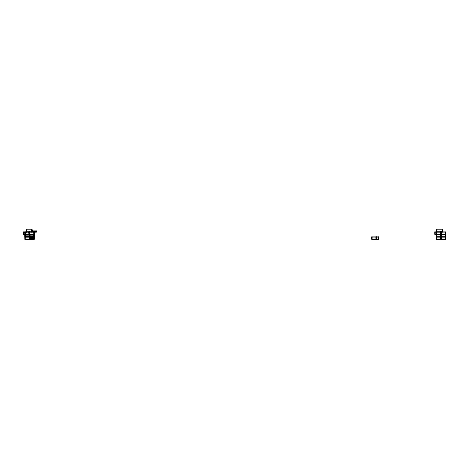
<?xml version="1.0" encoding="UTF-8"?>
<svg xmlns="http://www.w3.org/2000/svg" width="469" height="469" viewBox="0 0 469 469"><rect width="100%" height="100%" fill="white"/><g stroke="black" fill="none" stroke-linecap="round" stroke-linejoin="round"><path stroke-width="0.7" d="M26.651 229.587L26.616 231.833M31.822 230.285L32.021 231.352M31.839 231.006L36.412 231.006L36.412 232.026L23.45 232.026L23.45 234.5L24.839 234.5M26.499 231.833L31.839 231.874M34.126 232.178L34.161 234.348M23.45 234.318L33.973 234.348L33.973 232.026M24.974 234.5L34.126 234.5M436.229 234.5L434.874 234.5L434.874 232.026L445.55 232.026L445.55 239.454L436.399 239.454L436.399 229.546L442.502 229.546L442.502 232.026M436.399 234.5L445.55 234.5M25.168 234.541L29.359 234.541L29.359 236.786M24.974 235.866L34.126 235.866M25.203 236.745L29.318 236.745M24.974 236.974L34.126 236.974M436.399 236.974L445.55 236.974M34.126 237.531L29.729 237.531L29.758 239.301M29.758 237.847L33.938 237.847M29.758 238.141L33.938 238.141M29.758 238.428L33.938 238.428M29.758 238.721L33.938 238.721M29.758 239.008L33.938 239.008M29.553 239.301L33.973 239.301L33.973 236.974M445.398 232.026L445.398 234.348L441.13 234.348L441.13 232.026M445.398 234.5L445.398 236.822L441.13 236.822L441.13 234.5M445.398 236.974L445.398 239.301L441.13 239.301L441.13 236.974M442.349 229.546L442.349 231.874L436.551 231.874L436.551 229.546M440.977 232.026L440.977 239.454M440.825 232.026L440.825 234.348L435.027 234.348L435.027 232.026M440.825 234.5L440.825 236.822L436.551 236.822L436.551 234.5M440.825 236.974L440.825 239.301L436.551 239.301L436.551 236.974M436.551 232.026L436.551 234.348M378.442 236.974L378.442 239.301L376.46 239.301L376.46 236.974M376.308 236.974L376.308 239.454M376.156 236.974L376.156 239.301L371.888 239.301L371.888 236.974M36.26 231.006L36.26 231.874L31.992 231.874L31.992 229.546L26.499 229.546L26.499 232.026M34.126 232.026L34.126 239.454L24.974 239.454L24.974 232.026M33.973 234.5L33.973 236.822L29.705 236.822L29.705 234.5M33.932 236.224L33.932 234.541L29.74 234.541L29.782 236.024M33.938 237.56L33.938 239.301M33.786 238.059L33.393 238.059M33.053 238.059L32.66 238.059M32.384 238.059L31.992 238.059M31.839 229.546L31.839 232.026M31.751 238.059L31.364 238.059M31.018 238.059L30.632 238.059M30.35 238.059L29.963 238.059M29.553 232.026L29.553 239.454M29.395 232.026L29.395 234.348M29.395 234.5L29.395 236.822L25.127 236.822L25.127 234.5M29.395 236.974L29.395 239.301L25.127 239.301L25.127 236.974M26.651 229.546L26.651 232.026M25.203 234.576L25.203 236.024M25.127 232.026L25.127 234.348M23.602 232.026L23.602 234.348M25.684 232.219L25.22 232.219L25.22 234.336L25.684 234.336L25.684 232.219M29.307 232.219L28.844 232.219L28.844 234.336L29.307 234.336L29.307 232.219M378.594 236.974L371.735 236.974L371.735 239.454L378.594 239.454L378.594 236.974"/></g></svg>
